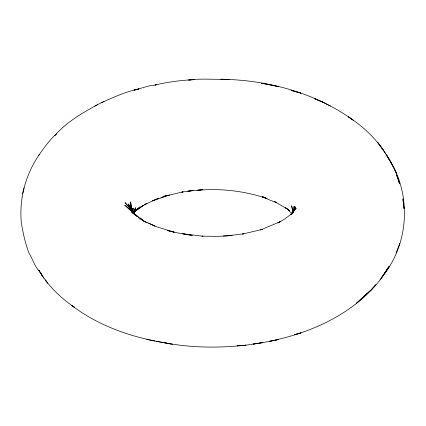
<?xml version="1.0" encoding="UTF-8"?>
<svg xmlns="http://www.w3.org/2000/svg" width="426" height="426" viewBox="0 0 426 426"><rect width="100%" height="100%" fill="white"/><g stroke="black" fill="none" stroke-linecap="round" stroke-linejoin="round"><path stroke-width="0.64" d="M293.573 211.062L294.084 206.2L294.084 208.735M293.945 210.763L294.803 206.594L294.291 209.752M131.863 210.891L132.241 208.49L132.305 210.859M39.485 154.271C25.661 174.261 19.106 198.324 21.3 222.628C23.031 232.862 25.15 243.049 28.861 252.772C32.626 258.928 34.431 266.197 39.549 271.399C41.972 275.547 44.789 279.44 47.765 283.205L45.353 279.967C53.239 290.58 63.314 299.755 74.225 307.167L71.818 305.527C96.058 323.957 125.281 335.108 154.989 341.018M132.534 212.015L133.285 208.33L132.443 211.93M294.382 210.077L295.127 206.844L293.583 210.934M22.669 193.532L24.037 187.925M172.455 344.267L164.244 342.685C191.109 347.935 218.836 348.133 245.983 345.161L237.053 345.805L245.589 345.241L262.799 342.6L253.22 344.075C303.77 337.014 356.876 315.48 386.121 271.591C410.297 237.649 410.563 189.9 386.84 155.639L394.077 168.382M132.47 212.041L132.955 210.572M396.095 252.922L399.876 243.278M293.519 211.232L294.084 210.039M133.258 212.611L135.692 207.728L133.184 212.217M291.022 214.592L291.677 213.367M293.722 210.897L295.458 207.67L292.715 212.409M387.894 268.151L388.906 266.458M133.295 212.686L135.367 209.31L132.965 213.367M385.802 271.458L388.203 267.555M385.818 271.479L387.207 269.269M38.51 155.639C43.958 148.046 49.278 140.202 56.301 133.956L54.608 135.74C66.296 122.267 82.026 113.05 97.565 104.674M293.067 211.924L293.759 210.961M290.308 214.715L296.171 208.17L294.563 210.029M381.323 277.811L389.252 266.623L380.551 279.2M133.689 213.117L137.779 208.389L133.498 213.027L139.803 207.041L134.323 211.807M370.87 289.946L356.269 303.44L371.717 289.488L375.892 284.744L371.781 289.004M133.444 213.085L137.39 209.182M365.332 295.255L367.153 293.525M365.279 295.325L367.052 293.674M290.633 214.502L293.759 212.196L284.765 218.969L277.922 222.92L280.659 221.52L260.712 229.875L262.475 229.374L242.527 234.05L243.896 233.778L228.123 235.738L218.149 236.377L201.983 236.148L203.026 236.233L182.754 233.778L191.785 235.349M134.009 212.169L143.647 205.22L140.191 207.345L147.034 203.394L144.233 204.752L158.77 198.196L152.513 200.8L169.394 195.044L163.738 196.53M101.345 102.757C113.481 97.293 125.745 91.622 138.871 88.965L133.998 90.174L148.796 85.999L156.358 84.79L154.989 85.067C168.036 81.883 181.412 80.28 194.81 79.582L188.558 80.051L196.184 79.263L204.395 79.119L228.549 79.444M94.828 106.069L104.082 101.361M294.361 334.708L300.996 332.892L295.724 334.373M164.223 196.407L165.959 195.955M167.7 195.502L183.148 191.844L181.78 192.115L193.053 190.491L187.839 191.231L202.701 189.661L197.227 190.347L198.271 190.262M197.227 190.347C220.727 188.106 244.657 191.002 266.969 198.479L262.15 196.897L266.255 198.388L262.863 196.807L268.668 199.597L276.879 202.76L274.53 201.583L287.896 209.299L285.154 207.59L289.265 210.604M223.299 236.11L232.005 235.45M228.123 235.738L231.978 235.456M229.177 79.476L220.886 79.22C267.619 79.96 315.181 92.676 353.378 120.292M269.317 84.604L261.431 83.214L278.572 86.643L269.317 84.604L270.686 84.875M156.358 341.29L171.087 343.995M146.645 339.437L163.201 342.6M192.445 235.477L176.955 232.761L167.7 230.578L174.218 232.245L156.358 226.675L144.233 221.334L147.034 222.691L140.516 218.932L144.659 221.834M321.918 101.734L314.686 98.763L323.941 102.719L321.918 101.734L330.459 106.106M148.733 223.102L154.926 226.115L152.838 225.093M143.253 220.636L140.516 218.304L131.586 212.196L137.39 216.499L124.743 205.082L132.241 211.946M352.558 119.914L348.319 116.793C363.277 126.522 376.77 139.195 386.121 154.494M292.055 213.383L289.589 211.403L287.896 209.219L289.265 210.401M140.516 218.304L144.547 221.744M129.893 209.762L135.367 214.906L130.936 209.938L133.759 213.511M137.204 216.467L135.042 214.315L138.716 217.617M138.503 217.755L139.803 219.044M129.579 207.542L128.135 203.846L130.542 208.777L132.241 210.961L125.068 202.611L132.241 210.961L134.312 214.337M133.285 212.499L135.324 214.858M133.673 213.367L135.031 215.114M383.709 150.671L377.91 142.689C385.152 152.21 391.558 162.402 396.42 173.35L394.338 168.936M39.171 270.824L43.984 278.242M40.853 273.646L41.897 275.185L39.176 270.803M386.84 155.639L389.252 159.462M38.835 270.254L39.549 271.399M129.52 206.456L129.11 205.263L131.639 210.545L130.542 201.849L131.916 208.612L131.916 211.142M131.506 210.588L129.893 204.698L131.277 210.002M293.344 211.738L293.045 210.55L293.29 212.159M292.896 211.935L291.677 205.769L293.024 212.212M131.74 210.705L130.873 206.402L131.522 210.795M403.497 204.07L402.943 198.878L403.981 208.612L403.635 205.364M385.115 272.571L384.428 273.684L385.125 272.581M140.191 207.217L134.978 211.482L140.191 207.217M166.262 195.449L161.113 197.792L166.262 195.449M278.247 339.628L269.93 341.237L278.247 339.628M298.844 92.543L291.022 90.36L300.996 93.193L298.844 92.543M398.507 179.857L396.489 174.703L399.551 183.888L398.507 179.857"/></g></svg>
